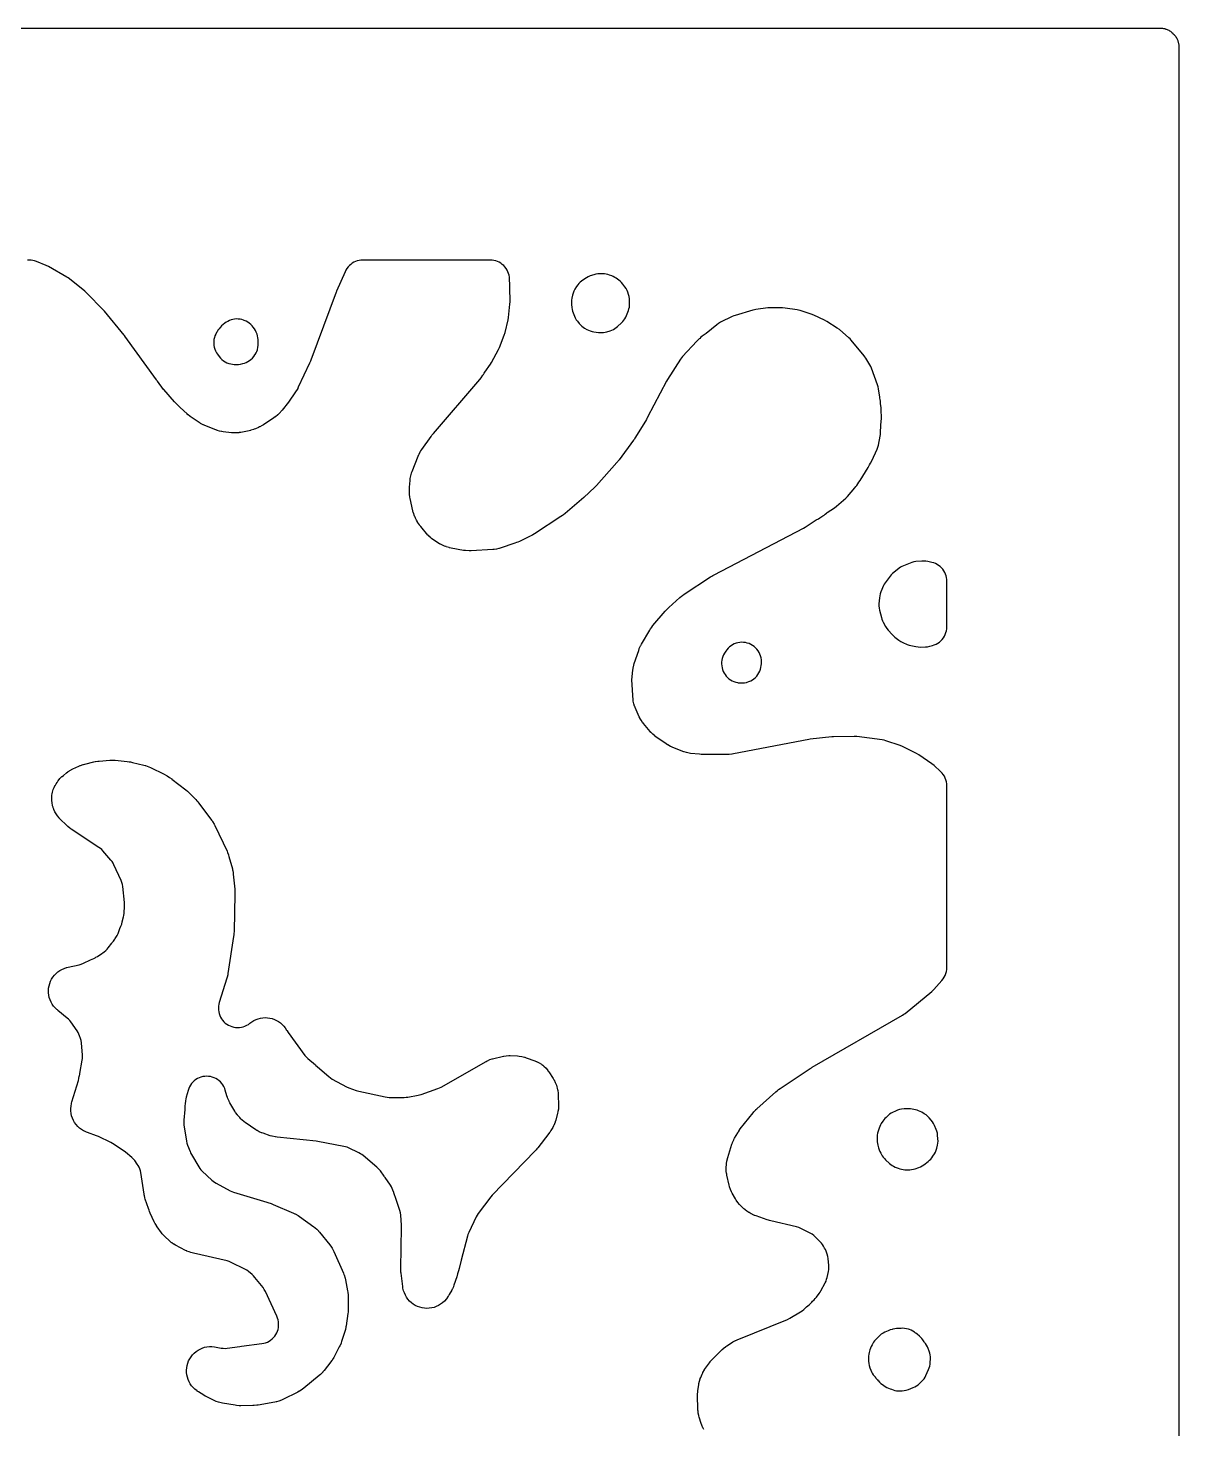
# Model space of a CAD drawing. Header units: millimetres. Extents: x 0 to 300, y 0 to 300.
# Drawn here: x 151.4 to 300.1, y 119 to 300.1 of the extents above; entities that cross this region are included whole.
import ezdxf

# ---------------------------------------------------------------- set-up
doc = ezdxf.new("R2010")
doc.units = ezdxf.units.MM
doc.layers.add('CUT', color=7, linetype='CONTINUOUS')

msp = doc.modelspace()

# ---------------------------------------------------------------- linework, layer by layer
at = {"layer": 'CUT'}
for points in [[(2.4114, 300.1485), (297.5886, 300.1485), (297.7814, 300.1391), (297.8958, 300.1333), (297.9051, 300.132), (297.9139, 300.1306), (297.9147, 300.1305), (297.9194, 300.1298), (297.9503, 300.1252), (298.0254, 300.1141), (298.1381, 300.0973), (298.2658, 300.0653), (298.3757, 300.0377), (298.4011, 300.0286), (298.4015, 300.0285), (298.4031, 300.0279), (298.4049, 300.0272), (298.448, 300.0118), (298.5003, 299.9931), (298.6063, 299.9551), (298.7267, 299.8981), (298.8277, 299.8503), (298.9428, 299.7813), (299.0378, 299.7243), (299.1466, 299.6436), (299.2345, 299.5783), (299.336, 299.4863), (299.416, 299.4138), (299.5093, 299.3109), (299.5805, 299.2322), (299.6647, 299.1186), (299.7264, 299.0354), (299.8008, 298.9112), (299.8523, 298.8253), (299.9151, 298.6924), (299.9163, 298.6899), (299.957, 298.6038), (299.9871, 298.5196), (299.9889, 298.5146), (299.989, 298.5143), (299.9891, 298.5141), (300.0101, 298.4555), (300.0395, 298.3732), (300.0585, 298.2972), (300.0602, 298.2906), (300.0602, 298.2905), (300.0603, 298.2902), (300.0604, 298.2898), (300.0812, 298.2067), (300.099, 298.1356), (300.129, 297.9335), (300.135, 297.8932), (300.15, 297.5872), (300.15, 297.0119), (300.15, 297.0112), (300.15, 2.4114)], [(238.73, 118.9935), (238.6443, 119.1589), (238.6297, 119.1889), (238.4835, 119.5314), (238.472, 119.5627), (238.4118, 119.739), (238.1457, 120.5873), (238.0972, 120.7556), (238.0892, 120.7859), (238.0219, 121.1009), (237.9843, 121.4207), (237.9821, 121.4519), (237.9738, 121.627), (237.9326, 123.3688), (237.9321, 123.5213), (237.9326, 123.5486), (237.9502, 123.8531), (237.9529, 123.8802), (237.9709, 124.0317), (238.0723, 124.7558), (238.0987, 124.9185), (238.1041, 124.9475), (238.1723, 125.2427), (238.2661, 125.5307), (238.2764, 125.5583), (238.3377, 125.7113), (238.5142, 126.1258), (238.6007, 126.3141), (238.6171, 126.3473), (238.8205, 126.7082), (238.8404, 126.7393), (238.9568, 126.9108), (239.4612, 127.6115), (239.5571, 127.739), (239.5748, 127.7615), (239.7825, 128.0036), (239.802, 128.0245), (239.9134, 128.1387), (241.0978, 129.3026), (241.2299, 129.4264), (241.254, 129.4479), (241.5354, 129.6755), (241.5615, 129.6946), (241.7102, 129.798), (242.3208, 130.2011), (242.4776, 130.2992), (242.506, 130.316), (242.8331, 130.4884), (242.8631, 130.5023), (243.0327, 130.5762), (249.5412, 133.223), (249.8706, 133.3861), (251.2128, 134.1788), (251.4396, 134.3299), (251.6485, 134.5048), (251.991, 134.8248), (252.3313, 135.1002), (252.52, 135.2694), (252.6906, 135.4568), (252.7679, 135.5508), (252.993, 135.7612), (253.1451, 135.9163), (253.2832, 136.0839), (253.648, 136.5683), (253.758, 136.7268), (253.8555, 136.8932), (254.4273, 137.9625), (254.5281, 138.1741), (254.6085, 138.3943), (254.668, 138.621), (254.8388, 139.4232), (254.8793, 139.6767), (254.8936, 139.9331), (254.8815, 140.1895), (254.7946, 141.0688), (254.7477, 141.363), (254.6662, 141.6495), (254.5322, 142.0321), (254.4494, 142.2386), (254.3485, 142.4369), (254.1991, 142.7009), (254.0781, 142.8937), (253.9401, 143.0747), (253.7862, 143.2423), (253.1294, 143.8955), (252.9342, 144.0703), (252.7219, 144.2236), (252.4946, 144.3539), (251.275, 144.9707), (251.0087, 145.0864), (250.7309, 145.1705), (247.379, 145.9759), (247.2154, 146.0191), (247.1049, 146.051), (246.9434, 146.1016), (245.484, 146.5951), (245.334, 146.6494), (245.3074, 146.6597), (245.0151, 146.7871), (244.9894, 146.7997), (244.8475, 146.8726), (244.7313, 146.9355), (244.5876, 147.0175), (244.5622, 147.0327), (244.3085, 147.2006), (244.0706, 147.3901), (244.0483, 147.4095), (243.926, 147.521), (243.4979, 147.9287), (243.3669, 148.0598), (243.3441, 148.0837), (243.122, 148.3417), (242.9263, 148.6203), (242.9087, 148.6482), (242.8138, 148.8073), (242.4099, 149.5235), (242.323, 149.687), (242.3082, 149.7166), (242.1711, 150.028), (242.0654, 150.3515), (242.0567, 150.3834), (242.0124, 150.5632), (241.7218, 151.8805), (241.6893, 152.0454), (241.6841, 152.0751), (241.6448, 152.3816), (241.6332, 152.6905), (241.6334, 152.7205), (241.6383, 152.8886), (241.6542, 153.1945), (241.6661, 153.3556), (241.6688, 153.3844), (241.7097, 153.6785), (241.7757, 153.9679), (241.7834, 153.9958), (241.8294, 154.1506), (242.3766, 155.8569), (242.441, 156.0409), (242.4533, 156.0735), (242.6102, 156.4303), (242.6259, 156.4613), (242.7181, 156.6332), (243.1139, 157.327), (243.1849, 157.4463), (243.198, 157.4675), (243.353, 157.6978), (243.3677, 157.7179), (243.4515, 157.8286), (245.1016, 159.9265), (245.2068, 160.0543), (245.2261, 160.0767), (245.4528, 160.3178), (245.474, 160.3384), (245.5951, 160.4512), (248.0491, 162.6373), (248.253, 162.8064), (248.3953, 162.9162), (248.6106, 163.0705), (252.4775, 165.6396), (252.5759, 165.7027), (252.6434, 165.7446), (252.7437, 165.8047), (264.4026, 172.5432), (264.5759, 172.6531), (264.7395, 172.7768), (268.1949, 175.6183), (268.3343, 175.7419), (268.4641, 175.8755), (269.507, 177.0327), (269.6719, 177.2362), (269.8146, 177.4557), (269.9336, 177.689), (270.0275, 177.9334), (270.0953, 178.1864), (270.1363, 178.445), (270.15, 178.7065), (270.15, 178.9901), (270.15, 179.0159), (270.15, 201.9288), (270.15, 202.0673), (270.15, 202.18), (270.1366, 202.4382), (270.0967, 202.6936), (270.0306, 202.9435), (269.939, 203.1853), (269.8229, 203.4163), (269.6836, 203.6341), (269.5226, 203.8363), (269.3416, 204.0208), (268.4934, 204.8002), (268.2231, 205.0161), (266.5198, 206.1931), (266.2133, 206.3742), (264.4007, 207.2771), (264.0945, 207.4051), (262.2795, 208.0254), (262.034, 208.0955), (261.7826, 208.1402), (258.5115, 208.5512), (258.1503, 208.5702), (255.4949, 208.5175), (255.2817, 208.5041), (252.5013, 208.2101), (252.2916, 208.1789), (242.5726, 206.3084), (242.3973, 206.279), (242.3659, 206.2744), (242.0122, 206.2406), (241.9805, 206.2391), (241.8028, 206.2348), (238.7201, 206.2331), (238.5193, 206.2384), (238.3831, 206.2456), (238.1828, 206.2616), (237.0308, 206.3849), (236.8569, 206.4076), (236.8259, 206.4124), (236.51, 206.4765), (236.2014, 206.5698), (236.1719, 206.5803), (236.008, 206.6427), (234.6543, 207.1947), (234.4697, 207.2758), (234.4372, 207.2912), (234.0827, 207.4824), (234.052, 207.5012), (233.8829, 207.6109), (232.5523, 208.5256), (232.4135, 208.6257), (232.3891, 208.6442), (232.1472, 208.8453), (231.9246, 209.0676), (231.904, 209.0901), (231.7915, 209.2191), (230.9474, 210.232), (230.8393, 210.368), (230.8206, 210.3927), (230.6397, 210.6559), (230.484, 210.9346), (230.4701, 210.9624), (230.3962, 211.1196), (229.8751, 212.2966), (229.8062, 212.4629), (229.7946, 212.4929), (229.6903, 212.8067), (229.6166, 213.1292), (229.6109, 213.1608), (229.6086, 213.1762), (229.6014, 213.2573), (229.435, 215.875), (229.4341, 215.897), (229.5707, 217.1519), (229.5973, 217.3477), (229.6029, 217.3825), (229.6867, 217.7683), (229.696, 217.8023), (229.753, 217.9914), (230.3177, 219.7005), (230.3851, 219.8876), (230.398, 219.9207), (230.562, 220.2829), (230.5784, 220.3144), (230.6746, 220.4885), (231.7545, 222.326), (231.8399, 222.4643), (231.8557, 222.4888), (232.044, 222.7536), (232.0619, 222.7766), (232.1645, 222.9027), (233.7455, 224.7618), (233.9202, 224.9534), (234.0432, 225.0792), (234.2306, 225.2582), (235.6417, 226.5152), (235.8484, 226.6865), (235.9927, 226.7976), (236.2112, 226.9537), (239.6012, 229.1967), (239.7669, 229.3003), (239.8813, 229.3677), (240.0522, 229.4624), (251.6144, 235.4857), (251.8384, 235.6177), (253.2681, 236.5632), (253.5458, 236.712), (253.7137, 236.8106), (253.8735, 236.922), (254.1017, 237.0948), (254.2702, 237.1944), (254.4366, 237.3019), (254.594, 237.4223), (254.6991, 237.5094), (255.6063, 238.1094), (255.8794, 238.3183), (257.0861, 239.3808), (257.3125, 239.6076), (258.2714, 240.6996), (258.4016, 240.8609), (258.518, 241.0325), (258.7797, 241.4548), (258.9298, 241.6622), (259.9791, 243.3421), (260.077, 243.5136), (260.1465, 243.6611), (260.2881, 243.8898), (260.4461, 244.188), (261.1306, 245.7226), (261.2277, 245.9767), (261.2967, 246.2399), (261.5295, 247.3781), (261.5628, 247.5843), (261.5787, 247.7924), (261.616, 248.8642), (261.6917, 249.6905), (261.7021, 249.8993), (261.695, 250.1083), (261.6704, 250.432), (261.6771, 250.6251), (261.6756, 250.8355), (261.6563, 251.045), (261.5816, 251.6009), (261.5566, 251.9291), (261.5343, 252.1228), (261.497, 252.314), (261.4708, 252.4249), (261.3258, 253.5035), (261.2746, 253.7719), (261.1945, 254.0331), (260.4114, 256.1627), (260.3185, 256.3823), (260.2052, 256.5921), (259.6695, 257.4793), (259.5674, 257.635), (259.454, 257.7826), (257.7845, 259.7967), (257.6459, 259.9505), (257.495, 260.0922), (256.2615, 261.1589), (255.9834, 261.3675), (254.6478, 262.2308), (254.3438, 262.3986), (252.9405, 263.0503), (252.6317, 263.1696), (251.177, 263.6233), (250.9925, 263.6731), (250.8048, 263.7088), (249.2543, 263.9422), (248.9146, 263.9698), (247.3858, 263.9896), (247.0212, 263.9676), (245.465, 263.759), (245.2728, 263.7255), (245.0838, 263.6772), (242.7987, 262.9968), (242.6071, 262.9312), (242.4213, 262.8503), (240.8919, 262.1086), (240.6379, 261.9666), (240.4022, 261.7961), (239.0184, 260.667), (238.5374, 260.3103), (238.3714, 260.1759), (238.2175, 260.0278), (238.1561, 259.9634), (238.0866, 259.9067), (237.8295, 259.6647), (235.985, 257.6651), (235.8452, 257.4997), (235.7202, 257.3228), (234.0373, 254.7073), (233.9252, 254.5148), (231.4721, 249.8325), (231.4157, 249.7287), (231.3762, 249.6588), (231.3165, 249.5569), (229.918, 247.253), (229.8273, 247.1109), (229.7635, 247.0158), (229.6665, 246.8779), (227.7833, 244.3247), (227.6783, 244.189), (227.6049, 244.0984), (227.4938, 243.9676), (224.8593, 241.0063), (224.8578, 241.0046), (224.7749, 240.9194), (224.7177, 240.8624), (224.6322, 240.7798), (223.224, 239.4625), (220.8083, 237.388), (220.612, 237.2305), (220.4752, 237.1282), (220.2687, 236.9842), (216.8469, 234.7655), (216.647, 234.6445), (216.5088, 234.5667), (216.3017, 234.4584), (214.9076, 233.7839), (214.6868, 233.6858), (214.5348, 233.624), (214.3081, 233.5403), (212.4256, 232.9129), (212.2672, 232.864), (212.2387, 232.8559), (211.9422, 232.7854), (211.6406, 232.7414), (211.6111, 232.7385), (211.4458, 232.7255), (208.6544, 232.5679), (208.4313, 232.562), (208.3915, 232.5621), (207.9463, 232.5901), (207.9068, 232.5949), (207.6862, 232.6287), (206.0784, 232.9242), (205.8786, 232.9666), (205.8431, 232.9752), (205.4519, 233.0922), (205.4176, 233.1046), (205.2274, 233.1789), (204.8653, 233.3319), (204.6959, 233.4084), (204.666, 233.4228), (204.5608, 233.4802), (204.5573, 233.4823), (203.5712, 234.1362), (203.4337, 234.2489), (203.2157, 234.4624), (203.1954, 234.4841), (203.0848, 234.6078), (202.1468, 235.7052), (202.0056, 235.8808), (201.9815, 235.9128), (201.7321, 236.2876), (201.7119, 236.3223), (201.6045, 236.5203), (201.4604, 236.8061), (201.3638, 237.0134), (201.3477, 237.0508), (201.1931, 237.4809), (201.1817, 237.52), (201.1244, 237.7414), (200.7656, 239.3243), (200.7299, 239.5014), (200.7243, 239.5331), (200.6824, 239.8624), (200.6751, 240.1024), (200.6828, 240.2723), (200.6872, 240.371), (200.6928, 240.4965), (200.7061, 240.7941), (200.7647, 241.6788), (200.7828, 241.8746), (200.7869, 241.9094), (200.8483, 242.2653), (200.9467, 242.6129), (200.958, 242.6461), (201.0262, 242.8304), (201.8197, 244.8138), (201.9081, 245.0171), (201.9249, 245.0528), (202.1369, 245.4419), (202.1578, 245.4754), (202.2806, 245.6599), (203.4908, 247.3655), (203.5949, 247.5052), (203.6678, 247.5985), (203.7784, 247.7333), (209.7758, 254.7102), (209.9455, 254.9314), (210.1712, 255.2626), (210.2499, 255.3616), (210.3625, 255.5297), (210.4442, 255.6629), (211.1465, 256.6928), (211.282, 256.9158), (212.1855, 258.5933), (212.3092, 258.8594), (212.9344, 260.4403), (213.041, 260.7779), (213.4335, 262.4181), (213.4867, 262.7229), (213.6774, 264.4333), (213.6921, 264.7695), (213.6487, 266.5986), (213.6591, 267.0095), (213.6558, 267.2164), (213.6354, 267.4223), (213.628, 267.4749), (213.6224, 267.7077), (213.605, 267.9488), (213.5645, 268.187), (213.5011, 268.4201), (213.4155, 268.6461), (213.3085, 268.8628), (213.181, 269.0681), (213.0344, 269.2601), (212.8698, 269.4371), (212.689, 269.5974), (212.4935, 269.7395), (212.2853, 269.862), (212.0662, 269.9638), (211.8382, 270.0441), (211.6036, 270.1019), (211.3645, 270.1368), (211.1231, 270.1485), (211.0787, 270.1485), (210.9889, 270.1485), (194.9422, 270.1485), (194.8767, 270.1485), (194.6661, 270.1485), (194.4252, 270.1369), (194.1866, 270.1021), (193.9524, 270.0445), (193.7248, 269.9645), (193.506, 269.863), (193.298, 269.741), (193.1027, 269.5994), (192.922, 269.4396), (192.7575, 269.2632), (192.6108, 269.0718), (192.4832, 268.8671), (192.376, 268.6511), (191.2742, 266.1345), (191.2635, 266.1097), (191.2616, 266.1052), (191.2195, 265.9995), (187.9534, 257.2241), (187.895, 257.0767), (187.8532, 256.9774), (187.7885, 256.8326), (186.3256, 253.7322), (186.255, 253.5904), (186.2418, 253.5653), (186.083, 253.2912), (186.0677, 253.2673), (185.9797, 253.1356), (185.0461, 251.7995), (184.2491, 250.746), (184.2449, 250.7416), (183.8451, 250.3274), (183.6996, 250.1847), (183.673, 250.16), (183.36, 249.8994), (183.3309, 249.8777), (183.1642, 249.7605), (181.8101, 248.8623), (181.6673, 248.7722), (181.6415, 248.7567), (181.3447, 248.5962), (181.3175, 248.583), (181.1639, 248.513), (180.7708, 248.3442), (180.5904, 248.2722), (180.5579, 248.2602), (180.1873, 248.1447), (180.1537, 248.1361), (179.9644, 248.0929), (178.8823, 247.8753), (178.6834, 247.8409), (178.6478, 247.8357), (178.2784, 247.8021), (177.9076, 247.8083), (177.8717, 247.8109), (177.6708, 247.8306), (176.6024, 247.9643), (176.4458, 247.9873), (176.4178, 247.992), (176.1331, 248.0524), (175.8545, 248.1366), (175.8278, 248.1459), (175.6794, 248.2012), (174.2461, 248.7702), (174.0658, 248.8473), (174.034, 248.8619), (173.6868, 249.0437), (173.6567, 249.0616), (173.4907, 249.1659), (172.4559, 249.8543), (172.3322, 249.9402), (172.3104, 249.9561), (172.0739, 250.1424), (172.0534, 250.16), (171.9409, 250.2601), (171.0424, 251.0933), (170.3244, 251.8101), (168.923, 253.4207), (168.913, 253.4327), (168.1096, 254.5136), (168.0997, 254.5268), (168.0501, 254.5935), (168.0006, 254.6601), (163.9029, 260.318), (163.8859, 260.341), (163.8828, 260.3452), (163.8086, 260.4403), (161.2783, 263.5279), (161.1342, 263.689), (158.9483, 265.9296), (158.7191, 266.1372), (156.7303, 267.7258), (156.578, 267.8383), (156.4176, 267.9389), (154.0278, 269.315), (153.7148, 269.4673), (152.4743, 269.9673), (152.2482, 270.046), (152.0157, 270.1028), (151.7788, 270.1371), (151.5397, 270.1485), (151.3091, 270.1485)]]:
    msp.add_lwpolyline(points, dxfattribs=at)
for points in [[(222.6414, 261.9439), (222.7909, 261.7783), (222.9546, 261.6267), (223.1312, 261.4902), (223.3193, 261.3701), (223.6324, 261.1893), (223.8424, 261.0809), (224.0617, 260.9928), (224.2883, 260.9258), (224.5202, 260.8805), (225.1062, 260.7946), (225.329, 260.7721), (225.553, 260.7696), (225.7762, 260.7871), (225.997, 260.8246), (226.2136, 260.8817), (226.6319, 261.0122), (226.8432, 261.0887), (227.0466, 261.1839), (227.2408, 261.2969), (227.424, 261.4269), (227.5948, 261.5728), (228.1083, 262.053), (228.2644, 262.2126), (228.4056, 262.3854), (228.5308, 262.5702), (228.639, 262.7654), (228.7294, 262.9694), (228.9802, 263.6116), (229.056, 263.8365), (229.1101, 264.0676), (229.142, 264.3027), (229.1515, 264.5399), (229.1489, 264.8873), (229.1324, 265.1564), (229.087, 265.4221), (229.0132, 265.6814), (228.909, 265.9846), (228.8108, 266.2279), (228.6876, 266.4596), (228.5408, 266.6771), (228.2576, 267.0527), (228.0994, 267.2422), (227.9232, 267.4153), (227.7309, 267.5701), (227.4248, 267.7924), (227.2375, 267.916), (227.0398, 268.0224), (226.8335, 268.1105), (226.5573, 268.2141), (226.3466, 268.2827), (226.1306, 268.3323), (225.9111, 268.3626), (225.6898, 268.3733), (225.3007, 268.375), (225.0308, 268.3615), (224.764, 268.319), (224.5033, 268.2479), (224.0407, 268.0945), (223.7933, 267.9976), (223.5577, 267.8751), (223.3364, 267.7282), (222.9417, 267.4349), (222.7569, 267.2833), (222.5875, 267.1149), (222.4349, 266.931), (222.3006, 266.7334), (222.0832, 266.3782), (221.9543, 266.1395), (221.8521, 265.8882), (221.7777, 265.6273), (221.6834, 265.2127), (221.6384, 264.9516), (221.6214, 264.6872), (221.6324, 264.4224), (221.671, 264.0156), (221.7041, 263.7829), (221.759, 263.5543), (221.8351, 263.3319), (222.0023, 262.9093), (222.1108, 262.6722), (222.2434, 262.4476), (222.3986, 262.2381)], [(178.8563, 256.7101), (179.1444, 256.7774), (179.3696, 256.8412), (179.5879, 256.9258), (179.7973, 257.0305), (179.996, 257.1543), (180.1822, 257.2961), (180.2026, 257.3131), (180.3879, 257.4852), (180.5549, 257.6751), (180.7019, 257.881), (180.7452, 257.9487), (180.858, 258.1436), (180.9528, 258.3479), (181.0288, 258.5599), (181.0343, 258.578), (181.1026, 258.8545), (181.139, 259.1369), (181.1431, 259.4217), (181.1392, 259.5128), (181.1412, 259.5777), (181.1282, 259.8011), (181.1262, 259.8144), (181.1236, 259.8754), (181.1014, 260.1177), (181.0557, 260.3567), (180.987, 260.5901), (180.8959, 260.8158), (180.7834, 261.0315), (180.644, 261.2696), (180.5091, 261.4759), (180.3546, 261.668), (180.1818, 261.8438), (179.9927, 262.0019), (179.7888, 262.1405), (179.5723, 262.2584), (179.3453, 262.3544), (179.2579, 262.3863), (179.0325, 262.4569), (178.8014, 262.5059), (178.5667, 262.5328), (178.3306, 262.5375), (178.095, 262.5199), (177.8622, 262.4801), (177.6341, 262.4185), (177.4129, 262.3357), (177.2005, 262.2324), (176.9988, 262.1095), (176.8261, 261.9927), (176.6033, 261.8231), (176.4008, 261.6297), (176.2844, 261.4904), (176.2434, 261.4535), (176.0831, 261.2795), (175.94, 261.0911), (175.8153, 260.8899), (175.7592, 260.7768), (175.7577, 260.7745), (175.647, 260.5729), (175.5554, 260.3621), (175.4835, 260.1437), (175.4792, 260.1284), (175.4238, 259.8823), (175.3934, 259.6318), (175.3885, 259.3796), (175.409, 259.1281), (175.4547, 258.88), (175.5252, 258.6377), (175.6198, 258.4038), (175.7375, 258.1806), (175.877, 257.9704), (176.0932, 257.6781), (176.2574, 257.4784), (176.4414, 257.2968), (176.6432, 257.1351), (176.8606, 256.9951), (177.0913, 256.8784), (177.3328, 256.7861), (177.5826, 256.7192), (177.8379, 256.6785), (178.0225, 256.6588), (178.3018, 256.6447), (178.5809, 256.6619)], [(263.2383, 221.563), (263.4328, 221.4018), (263.9584, 221.0094), (264.1979, 220.8511), (264.454, 220.7213), (265.0214, 220.4737), (265.2619, 220.3831), (265.5104, 220.3177), (266.149, 220.1844), (266.44, 220.1413), (266.7341, 220.1326), (267.3702, 220.1515), (267.6546, 220.1762), (267.9343, 220.2332), (268.2881, 220.3266), (268.5285, 220.4032), (268.76, 220.5037), (268.9801, 220.627), (269.1868, 220.7719), (269.3777, 220.9368), (269.5511, 221.1202), (269.705, 221.3201), (269.8381, 221.5345), (269.9488, 221.7613), (270.0362, 221.998), (270.0992, 222.2423), (270.1373, 222.4918), (270.15, 222.7438), (270.15, 222.8698), (270.15, 222.8711), (270.15, 222.9349), (270.15, 228.2038), (270.15, 228.3763), (270.15, 228.4647), (270.15, 228.6248), (270.1385, 228.8642), (270.1041, 229.1014), (270.0472, 229.3343), (269.9682, 229.5606), (269.8679, 229.7783), (269.7473, 229.9854), (269.6073, 230.18), (269.4494, 230.3604), (269.2749, 230.5247), (269.0854, 230.6716), (268.8828, 230.7997), (268.6688, 230.9077), (268.4455, 230.9948), (268.2149, 231.0601), (267.689, 231.1821), (267.4337, 231.2275), (267.1751, 231.2462), (266.9159, 231.2381), (266.1449, 231.1736), (265.8866, 231.1384), (265.6335, 231.0765), (265.3882, 230.9886), (264.5309, 230.6299), (264.3384, 230.5396), (264.1543, 230.4332), (263.9799, 230.3116), (263.2885, 229.7844), (263.117, 229.6412), (262.9591, 229.4832), (262.8159, 229.3117), (262.2887, 228.6199), (262.1688, 228.4481), (262.0637, 228.2669), (261.9742, 228.0776), (261.626, 227.2536), (261.5372, 227.0083), (261.4744, 226.7551), (261.4383, 226.4968), (261.3711, 225.7235), (261.3626, 225.4426), (261.3856, 225.1625), (261.44, 224.8868), (261.6848, 223.931), (261.7454, 223.7299), (261.8227, 223.5347), (261.9161, 223.3466), (262.2371, 222.763), (262.3858, 222.5253), (262.5602, 222.3057), (263.0611, 221.7429)], [(241.4826, 216.5582), (241.6333, 216.3644), (241.8024, 216.1864), (241.988, 216.0258), (242.1885, 215.8841), (242.402, 215.7629), (242.6263, 215.6631), (242.8593, 215.5858), (243.0988, 215.5318), (243.1826, 215.5171), (243.454, 215.4849), (243.7273, 215.4825), (243.9992, 215.5099), (244.2665, 215.5669), (244.3257, 215.5829), (244.5647, 215.6608), (244.7946, 215.7622), (245.0133, 215.8863), (245.2183, 216.0316), (245.4077, 216.1969), (245.5796, 216.3803), (245.7322, 216.58), (245.864, 216.794), (245.9736, 217.0202), (246.0599, 217.2563), (246.1221, 217.4998), (246.1596, 217.7484), (246.1825, 217.9787), (246.1948, 218.2305), (246.1816, 218.4822), (246.1432, 218.7313), (246.0799, 218.9753), (245.9923, 219.2117), (245.8814, 219.4381), (245.7483, 219.6521), (245.5943, 219.8517), (245.5837, 219.864), (245.415, 220.0425), (245.2297, 220.2037), (245.0295, 220.3458), (244.8163, 220.4676), (244.5921, 220.5679), (244.3592, 220.6458), (244.1198, 220.7004), (243.8762, 220.7312), (243.6308, 220.7381), (243.3858, 220.7208), (243.1438, 220.6795), (242.9069, 220.6147), (242.6775, 220.527), (242.4579, 220.4172), (242.2501, 220.2864), (242.0561, 220.1358), (241.8778, 219.967), (241.717, 219.7814), (241.5751, 219.581), (241.4198, 219.3369), (241.2983, 219.1235), (241.1983, 218.8993), (241.1208, 218.6664), (241.0665, 218.427), (241.0359, 218.1834), (241.0294, 217.938), (241.047, 217.6931), (241.0886, 217.4512), (241.1536, 217.2145), (241.2416, 216.9853), (241.3516, 216.7658)], [(159.4672, 179.6971), (159.6827, 179.7845), (159.8743, 179.8718), (160.0578, 179.9749), (160.1361, 180.0233), (160.3481, 180.1267), (160.5504, 180.2372), (160.7417, 180.3659), (161.2419, 180.7369), (161.433, 180.8939), (161.6077, 181.069), (161.7642, 181.2606), (162.2126, 181.8683), (162.2583, 181.9161), (162.4372, 182.125), (162.5921, 182.3523), (162.6498, 182.461), (162.7525, 182.6001), (162.9064, 182.8354), (163.0329, 183.0864), (163.1305, 183.3501), (163.2501, 183.7395), (163.3956, 184.0542), (163.5, 184.3186), (163.5738, 184.5932), (163.7131, 185.2618), (163.7583, 185.4428), (163.7949, 185.7098), (163.8702, 186.6214), (163.8783, 186.8665), (163.8624, 187.1112), (163.6242, 189.1946), (163.5815, 189.45), (163.5126, 189.6996), (163.4182, 189.9408), (162.4996, 191.9715), (162.3896, 192.1866), (162.2592, 192.39), (162.1099, 192.5799), (161.0672, 193.7812), (160.9105, 193.946), (160.7394, 194.0959), (160.5554, 194.2296), (156.9733, 196.5917), (156.8242, 196.6952), (156.7981, 196.7144), (156.5159, 196.9424), (156.4917, 196.964), (156.3592, 197.088), (155.5446, 197.8884), (155.4182, 198.0187), (155.3961, 198.0426), (155.1818, 198.2984), (155.0097, 198.5496), (154.8628, 198.8163), (154.7307, 199.1229), (154.7193, 199.1532), (154.6598, 199.3248), (154.623, 199.4395), (154.5706, 199.6184), (154.562, 199.6506), (154.4904, 199.9856), (154.4558, 200.2962), (154.4522, 200.6087), (154.4822, 200.9499), (154.4867, 200.9829), (154.5169, 201.1669), (154.518, 201.1731), (154.5554, 201.3476), (154.5628, 201.3787), (154.6543, 201.6937), (154.7646, 201.9719), (154.914, 202.264), (154.9298, 202.2917), (155.0222, 202.4444), (155.1427, 202.6332), (155.2567, 202.8016), (155.2779, 202.8311), (155.5118, 203.1224), (155.7759, 203.3868), (155.8028, 203.411), (155.9578, 203.5427), (156.356, 203.863), (156.5389, 204.0011), (156.5721, 204.0247), (156.9614, 204.2661), (156.9973, 204.2854), (157.2023, 204.3879), (157.9738, 204.7444), (158.1432, 204.8177), (158.1738, 204.8301), (158.5224, 204.9512), (158.554, 204.9605), (158.7324, 205.008), (159.9156, 205.2925), (160.0659, 205.3254), (160.0929, 205.3308), (160.397, 205.3779), (160.4243, 205.381), (160.5776, 205.3952), (161.9539, 205.4942), (162.1106, 205.5022), (162.1387, 205.503), (162.4524, 205.4993), (162.4804, 205.4978), (162.6369, 205.4861), (164.1961, 205.3367), (164.4537, 205.3029), (164.6276, 205.274), (164.8823, 205.2225), (166.3675, 204.8682), (166.5485, 204.8101), (166.5699, 204.8032), (166.5848, 204.7984), (166.5858, 204.7981), (167.225, 204.5641), (168.9811, 203.7159), (169.2934, 203.516), (169.3813, 203.4598), (169.6729, 203.2732), (169.9575, 203.0911), (169.9917, 203.0693), (171.7944, 201.6641), (171.9879, 201.5026), (172.1154, 201.3887), (172.2976, 201.2145), (173.0586, 200.4363), (173.2245, 200.2552), (173.333, 200.1287), (173.4867, 199.9371), (175.1208, 197.7571), (175.2302, 197.6032), (175.249, 197.5753), (175.4438, 197.2521), (175.4598, 197.2224), (175.5448, 197.0538), (177.1105, 193.7438), (177.1788, 193.5907), (177.1904, 193.563), (177.3061, 193.2485), (177.3152, 193.2199), (177.3624, 193.059), (177.7974, 191.4434), (177.8353, 191.2896), (177.8415, 191.2619), (177.8978, 190.9503), (177.9016, 190.9222), (177.9198, 190.7648), (178.1031, 188.822), (178.1172, 188.606), (178.1225, 188.4591), (178.1241, 188.2426), (178.0193, 183.3544), (178.0062, 183.1119), (177.992, 182.9477), (177.9633, 182.7065), (177.2356, 177.9245), (177.2109, 177.7808), (177.206, 177.7552), (177.1399, 177.4713), (177.1329, 177.4461), (177.0917, 177.3062), (176.1082, 174.1992), (176.0457, 173.9615), (176.0067, 173.7187), (175.9919, 173.4733), (176.0011, 173.2277), (176.0345, 172.9841), (176.0917, 172.745), (176.172, 172.5126), (176.2748, 172.2893), (176.399, 172.0772), (176.5434, 171.8782), (176.7067, 171.6944), (176.8873, 171.5276), (177.0833, 171.3793), (177.293, 171.2509), (177.5143, 171.1438), (177.745, 171.0589), (177.983, 170.9971), (178.2259, 170.959), (178.4713, 170.9449), (178.7169, 170.955), (178.9604, 170.9892), (179.1993, 171.0471), (179.4314, 171.1282), (179.6544, 171.2317), (179.8662, 171.3566), (180.0646, 171.5016), (180.0651, 171.502), (180.3328, 171.6982), (180.5931, 171.8528), (180.8671, 171.9817), (181.1522, 172.0836), (181.4458, 172.1577), (181.7451, 172.2031), (182.0475, 172.2196), (182.35, 172.2069), (182.6499, 172.1652), (182.9444, 172.0949), (183.2308, 171.9965), (183.5064, 171.8711), (183.7686, 171.7197), (184.0151, 171.5439), (184.2435, 171.3451), (184.4517, 171.1253), (184.6387, 170.8855), (184.8117, 170.6138), (184.8242, 170.5923), (184.8794, 170.4984), (185.0219, 170.2823), (187.1875, 167.3427), (187.3652, 167.1276), (187.5659, 166.9337), (188.5244, 166.1056), (188.6028, 166.0287), (188.7448, 165.9088), (188.8235, 165.8472), (190.2726, 164.5952), (190.4872, 164.4293), (190.7186, 164.2875), (192.5527, 163.2965), (192.867, 163.1538), (193.7875, 162.8103), (194.1349, 162.7086), (197.5486, 161.973), (197.8102, 161.931), (198.0748, 161.9169), (200.0233, 161.9166), (200.245, 161.9264), (200.4649, 161.9558), (201.8199, 162.1988), (202.0092, 162.2404), (202.1947, 162.2965), (204.3589, 163.0437), (204.5763, 163.1304), (204.7847, 163.2371), (210.587, 166.5578), (210.7452, 166.6433), (210.7739, 166.658), (211.0752, 166.7939), (211.3882, 166.9004), (211.4191, 166.9093), (211.5931, 166.9548), (212.6802, 167.2116), (212.85, 167.2476), (212.8805, 167.2533), (213.1965, 167.2977), (213.5151, 167.3126), (213.5462, 167.3126), (213.7197, 167.3087), (214.662, 167.2655), (214.8499, 167.2522), (214.8834, 167.2489), (215.2259, 167.1985), (215.5617, 167.1139), (215.5939, 167.1041), (215.7726, 167.0444), (216.8805, 166.6434), (217.0686, 166.5696), (217.1018, 166.5555), (217.4353, 166.3923), (217.7494, 166.1941), (217.7788, 166.1733), (217.9151, 166.071), (218.0533, 165.9555), (218.0788, 165.933), (218.3405, 165.6755), (218.5734, 165.3917), (218.5945, 165.3629), (218.7085, 165.1988), (219.2572, 164.362), (219.3606, 164.195), (219.3782, 164.1647), (219.5435, 163.8437), (219.6744, 163.5072), (219.6853, 163.4739), (219.7419, 163.2858), (219.7873, 163.1193), (219.8397, 162.9013), (219.8479, 162.8622), (219.9133, 162.4188), (219.9167, 162.379), (219.9294, 162.1551), (219.9616, 160.9509), (219.9621, 160.7691), (219.9614, 160.7367), (219.938, 160.4035), (219.8824, 160.0741), (219.8755, 160.0424), (219.8323, 159.8659), (219.589, 158.9661), (219.5224, 158.7466), (219.5093, 158.7079), (219.3366, 158.2833), (219.3189, 158.2465), (219.2133, 158.0428), (219.0546, 157.7583), (218.9835, 157.6363), (218.9704, 157.6147), (218.8147, 157.3791), (218.7999, 157.3585), (218.7155, 157.2453), (217.2939, 155.4116), (217.1646, 155.2538), (217.0739, 155.1492), (216.9362, 154.9987), (211.3977, 149.267), (211.2022, 149.0386), (209.5833, 146.8999), (209.4408, 146.6904), (209.3202, 146.4675), (208.3506, 144.435), (208.2565, 144.2102), (208.1847, 143.9772), (207.3914, 140.8709), (207.1039, 139.7949), (207.0217, 139.4871), (206.9187, 139.1019), (206.8123, 138.7035), (206.4321, 137.6198), (206.3758, 137.4696), (206.3651, 137.443), (206.2335, 137.1506), (206.2206, 137.1249), (206.1456, 136.9832), (205.8368, 136.4292), (205.7296, 136.2489), (205.7096, 136.2173), (205.466, 135.8763), (205.2057, 135.585), (204.9568, 135.3581), (204.7068, 135.1719), (204.4395, 135.0113), (204.1576, 134.878), (203.8639, 134.7733), (203.5613, 134.6982), (203.2527, 134.6534), (202.9412, 134.6394), (202.6299, 134.6563), (202.3218, 134.704), (202.0199, 134.7819), (201.7272, 134.8894), (201.4465, 135.0253), (201.1808, 135.1883), (200.9324, 135.3769), (200.704, 135.5891), (200.4977, 135.8229), (200.3156, 136.0759), (200.1594, 136.3458), (200.0307, 136.6298), (199.9308, 136.9252), (199.8539, 137.2582), (199.848, 137.2909), (199.8197, 137.4747), (199.6017, 139.1714), (199.5865, 139.3092), (199.5843, 139.334), (199.5693, 139.6109), (199.5689, 139.6357), (199.5691, 139.7744), (199.6771, 145.144), (199.6693, 145.3983), (199.5621, 146.7066), (199.5185, 147.0096), (199.4382, 147.305), (198.8714, 148.9774), (198.7666, 149.3203), (198.6648, 149.5947), (198.6573, 149.6093), (198.5525, 149.9185), (198.4652, 150.1406), (198.3572, 150.3533), (198.2293, 150.5548), (197.5383, 151.5368), (197.4552, 151.6634), (197.4099, 151.7192), (196.9263, 152.4065), (196.7951, 152.5769), (196.6498, 152.7353), (196.4914, 152.8807), (194.6926, 154.3943), (194.5251, 154.5236), (194.3473, 154.6382), (194.1604, 154.7374), (192.8176, 155.3787), (192.6237, 155.4614), (192.4236, 155.5275), (192.2186, 155.5765), (188.8586, 156.2317), (188.6278, 156.2657), (183.5843, 156.7677), (183.3781, 156.794), (183.3415, 156.7997), (182.935, 156.8864), (182.8993, 156.8961), (182.7002, 156.9562), (181.7639, 157.2676), (181.5993, 157.3266), (181.5702, 157.3379), (181.2759, 157.4673), (180.995, 157.6235), (180.9684, 157.6399), (180.8219, 157.7354), (179.4428, 158.6806), (179.3174, 158.7704), (179.2953, 158.787), (179.0753, 158.966), (178.8708, 159.1626), (178.8517, 159.1825), (178.7472, 159.296), (178.5827, 159.4824), (178.4639, 159.6239), (178.4433, 159.6497), (178.2274, 159.9493), (178.2094, 159.977), (178.1127, 160.1345), (177.4941, 161.2002), (177.386, 161.4001), (177.3679, 161.4362), (177.1891, 161.8535), (177.1754, 161.8916), (177.1053, 162.1076), (176.8903, 162.8454), (176.8089, 163.0803), (176.7047, 163.306), (176.5785, 163.5202), (176.4317, 163.7208), (176.2656, 163.9058), (176.0821, 164.0735), (175.8828, 164.222), (175.6697, 164.3501), (175.4449, 164.4563), (175.2107, 164.5397), (174.9694, 164.5995), (174.7233, 164.6349), (174.475, 164.6458), (174.2268, 164.6319), (173.9812, 164.5935), (173.7406, 164.5308), (173.5074, 164.4446), (173.284, 164.3356), (173.0725, 164.205), (172.875, 164.054), (172.6934, 163.8842), (172.5297, 163.6971), (172.3853, 163.4948), (172.2617, 163.279), (172.1602, 163.0521), (172.0817, 162.8162), (171.8332, 161.9234), (171.7829, 161.7056), (171.7523, 161.4842), (171.7154, 161.0869), (171.7074, 161.0517), (171.6698, 160.8493), (171.649, 160.6445), (171.6451, 160.4387), (171.6471, 160.3512), (171.52, 158.9837), (171.5094, 158.7763), (171.5161, 158.5688), (171.5399, 158.3625), (171.8743, 156.2459), (171.9297, 155.9855), (172.0126, 155.7325), (172.3278, 154.9191), (172.4099, 154.7307), (172.5071, 154.5497), (173.4626, 152.9343), (173.5925, 152.7366), (173.7406, 152.552), (173.9054, 152.3823), (175.1567, 151.2103), (175.3256, 151.0657), (175.5066, 150.9367), (175.6983, 150.8243), (177.5368, 149.8535), (177.748, 149.7543), (177.9675, 149.6752), (181.8106, 148.4901), (182.8047, 148.1772), (182.9014, 148.1419), (183.0782, 148.0722), (185.6994, 146.9626), (185.891, 146.875), (185.9247, 146.8585), (186.2917, 146.6518), (186.3233, 146.6316), (186.4975, 146.5131), (188.3277, 145.192), (188.4607, 145.0914), (188.4841, 145.0728), (188.7159, 144.8719), (188.9288, 144.6512), (188.9486, 144.6289), (189.0562, 144.5013), (190.3961, 142.8395), (190.4957, 142.7104), (190.513, 142.6869), (190.6802, 142.4381), (190.8251, 142.1756), (190.8381, 142.1495), (190.9075, 142.0019), (192.1462, 139.2102), (192.2282, 139.0102), (192.2417, 138.9742), (192.3704, 138.5617), (192.3797, 138.5243), (192.426, 138.3132), (192.6944, 136.8948), (192.7211, 136.7347), (192.7253, 136.706), (192.7578, 136.3831), (192.7595, 136.3541), (192.7652, 136.1919), (192.7867, 134.6441), (192.7857, 134.494), (192.785, 134.4672), (192.7652, 134.1678), (192.7624, 134.1411), (192.7435, 133.9922), (192.5074, 132.3895), (192.483, 132.2436), (192.4781, 132.2175), (192.412, 131.9291), (192.4051, 131.9035), (192.3636, 131.7615), (191.9228, 130.3567), (191.8661, 130.19), (191.8553, 130.1604), (191.7188, 129.8359), (191.7053, 129.8075), (191.6258, 129.6503), (190.9075, 128.31), (190.8294, 128.1714), (190.8149, 128.1469), (190.6414, 127.8803), (190.6249, 127.8571), (190.5298, 127.7295), (189.6458, 126.5943), (189.5134, 126.4337), (189.489, 126.4057), (189.1985, 126.1078), (189.1712, 126.0827), (189.0139, 125.9463), (187.0307, 124.3193), (186.8639, 124.19), (186.8335, 124.1679), (186.4793, 123.9386), (186.4467, 123.92), (186.2605, 123.8207), (184.3242, 122.8568), (184.1616, 122.7807), (184.1322, 122.7678), (183.8241, 122.6496), (183.5061, 122.5615), (183.4748, 122.5544), (183.2988, 122.519), (181.1188, 122.1345), (180.9688, 122.1112), (180.9419, 122.1075), (180.6398, 122.0792), (180.6126, 122.0777), (180.461, 122.0727), (178.8843, 122.0527), (178.7177, 122.0543), (178.6879, 122.0553), (178.3557, 122.0806), (178.3261, 122.0842), (178.1611, 122.1079), (176.5421, 122.3777), (176.3696, 122.4106), (176.3389, 122.4172), (176.0269, 122.4998), (175.7241, 122.6111), (175.6951, 122.6233), (175.535, 122.6953), (174.6022, 123.1414), (174.4094, 123.2406), (174.2804, 123.3116), (174.0937, 123.4217), (173.4164, 123.8479), (173.2621, 123.9505), (173.235, 123.9695), (172.9661, 124.1784), (172.7408, 124.3923), (172.5377, 124.6273), (172.3587, 124.8813), (172.2057, 125.1516), (172.0801, 125.4358), (171.9832, 125.7309), (171.9159, 126.0342), (171.8788, 126.3427), (171.8723, 126.6533), (171.8966, 126.963), (171.9512, 127.2688), (172.0358, 127.5677), (172.1494, 127.8568), (172.291, 128.1334), (172.4592, 128.3945), (172.6524, 128.6378), (172.8686, 128.8609), (173.1058, 129.0616), (173.3616, 129.2378), (173.6336, 129.388), (173.919, 129.5106), (174.2152, 129.6044), (174.5191, 129.6686), (174.8279, 129.7024), (175.1386, 129.7056), (175.4778, 129.6755), (175.5106, 129.671), (175.6934, 129.641), (176.3516, 129.5162), (176.6147, 129.4807), (176.88, 129.4733), (177.1446, 129.494), (178.7843, 129.7106), (178.9654, 129.734), (178.9815, 129.7367), (181.6133, 130.0844), (181.8556, 130.1286), (182.0925, 130.1965), (182.3214, 130.2874), (182.5404, 130.4004), (182.7471, 130.5343), (182.9397, 130.688), (183.1162, 130.8599), (183.2749, 131.0483), (183.4143, 131.2514), (183.533, 131.4673), (183.63, 131.6938), (183.7041, 131.9287), (183.7548, 132.1698), (183.7815, 132.4147), (183.7839, 132.661), (183.7621, 132.9064), (183.7163, 133.1485), (183.6469, 133.3849), (183.5545, 133.6132), (182.0665, 136.8269), (181.9297, 137.0824), (181.7642, 137.3203), (180.7224, 138.6473), (180.5419, 138.8529), (180.3401, 139.0376), (179.8889, 139.4071), (179.6599, 139.5739), (179.4135, 139.7137), (177.6601, 140.5813), (177.3926, 140.6949), (177.1137, 140.7766), (172.7694, 141.7793), (172.4428, 141.8622), (172.1975, 141.9411), (171.9292, 142.0531), (171.9036, 142.0651), (171.7618, 142.1352), (170.4427, 142.8218), (170.2449, 142.9324), (170.2103, 142.9532), (169.9574, 143.1265), (169.9087, 143.1694), (168.8603, 144.1428), (168.7455, 144.2548), (168.6425, 144.3908), (168.089, 145.1673), (167.9929, 145.3089), (167.9763, 145.3346), (167.804, 145.6301), (167.7898, 145.6572), (167.7139, 145.8105), (167.1737, 146.9678), (167.0837, 147.1768), (167.027, 147.3205), (166.9499, 147.5346), (166.5467, 148.7705), (166.5026, 148.9156), (166.4952, 148.9418), (166.4248, 149.2368), (166.4195, 149.2635), (166.3933, 149.4129), (165.9632, 152.1928), (165.9152, 152.4278), (165.845, 152.6571), (165.753, 152.8786), (165.6403, 153.0903), (165.5078, 153.2902), (165.1761, 153.7418), (164.994, 153.9623), (164.7879, 154.1604), (163.9846, 154.8489), (163.6931, 155.0641), (162.3058, 155.9406), (162.0729, 156.071), (160.5112, 156.8382), (160.2484, 156.9492), (159.0929, 157.3612), (158.9156, 157.4295), (158.8843, 157.4425), (158.5689, 157.5925), (158.2966, 157.7577), (158.0423, 157.9496), (157.8088, 158.1662), (157.5984, 158.4053), (157.4133, 158.6646), (157.2553, 158.9412), (157.1261, 159.2323), (157.0271, 159.5351), (156.9592, 159.8463), (156.9231, 160.1628), (156.9192, 160.4813), (156.9476, 160.7986), (157.0138, 161.1414), (157.0219, 161.1744), (157.0719, 161.3577), (157.8971, 164.1039), (157.9627, 164.377), (158.015, 164.6649), (158.0239, 164.696), (158.0664, 164.9157), (158.0739, 164.9898), (158.388, 166.7204), (158.4178, 166.9394), (158.4281, 167.1602), (158.4189, 167.3811), (158.2832, 168.9577), (158.24, 169.2525), (158.162, 169.5401), (158.0551, 169.8583), (157.9681, 170.0811), (157.8601, 170.2946), (157.7323, 170.4968), (156.9116, 171.6671), (156.7739, 171.8458), (156.6206, 172.0114), (156.453, 172.1624), (155.2616, 173.1425), (155.1809, 173.2109), (155.1294, 173.2558), (154.8981, 173.477), (154.6945, 173.713), (154.5164, 173.9659), (154.364, 174.2351), (154.2388, 174.5179), (154.142, 174.8117), (154.0745, 175.1136), (154.0371, 175.4206), (154.0299, 175.7298), (154.0532, 176.0383), (154.1066, 176.3429), (154.1898, 176.6409), (154.3018, 176.9292), (154.4415, 177.2051), (154.6077, 177.466), (154.7988, 177.7093), (155.0128, 177.9326), (155.2477, 178.1338), (155.5012, 178.311), (155.771, 178.4624), (156.0543, 178.5866), (156.3766, 178.6915), (156.4084, 178.7002), (156.5876, 178.7442), (157.9813, 179.0505), (158.2667, 179.1312), (158.5406, 179.2452)], [(261.8008, 154.3629), (261.9296, 154.1746), (262.075, 153.9989), (262.2358, 153.8371), (262.7271, 153.386), (262.8969, 153.2435), (263.0786, 153.1166), (263.2709, 153.0062), (263.4722, 152.9133), (263.8748, 152.7488), (264.0822, 152.6745), (264.2954, 152.6188), (264.5127, 152.5821), (264.7323, 152.5646), (264.8794, 152.5594), (264.9532, 152.5527), (265.0475, 152.5535), (265.1285, 152.5506), (265.3617, 152.5533), (265.5936, 152.5777), (265.8222, 152.6235), (266.0456, 152.6905), (266.5059, 152.8523), (266.7422, 152.9492), (266.9674, 153.0697), (267.1792, 153.2126), (267.7361, 153.6313), (267.9136, 153.778), (268.0768, 153.9404), (268.2243, 154.1171), (268.355, 154.3066), (268.5466, 154.6137), (268.6775, 154.8514), (268.7818, 155.1019), (268.8584, 155.3623), (268.9463, 155.7344), (268.9941, 156.0008), (269.0129, 156.2707), (269.0024, 156.541), (268.9567, 157.0305), (268.9203, 157.2818), (268.8587, 157.5281), (268.7723, 157.7669), (268.5517, 158.2919), (268.4353, 158.5322), (268.2938, 158.7587), (268.1291, 158.9689), (267.8551, 159.2823), (267.6668, 159.4755), (267.4588, 159.6473), (267.2335, 159.7957), (266.8934, 159.9943), (266.7024, 160.095), (266.5034, 160.1789), (266.298, 160.2453), (266.0875, 160.2937), (265.4313, 160.4151), (265.1722, 160.4491), (264.911, 160.4559), (264.6505, 160.4354), (264.2791, 160.3865), (264.0111, 160.3363), (263.7503, 160.2572), (263.4995, 160.1501), (263.1392, 159.9724), (262.9349, 159.8595), (262.742, 159.728), (262.5622, 159.5791), (262.2889, 159.3305), (262.1371, 159.1799), (261.9986, 159.0169), (261.8746, 158.8426), (261.6757, 158.5363), (261.5643, 158.3469), (261.47, 158.1484), (261.3934, 157.9424), (261.2621, 157.5352), (261.1978, 157.296), (261.1576, 157.0517), (261.1417, 156.8046), (261.1358, 156.4052), (261.1421, 156.1874), (261.1673, 155.9711), (261.2113, 155.7577), (261.3047, 155.3871), (261.3799, 155.1423), (261.4797, 154.9065), (261.6032, 154.6821)], [(261.2938, 125.2607), (261.4483, 125.095), (261.6173, 124.9439), (261.81, 124.7867), (261.9947, 124.6496), (262.1913, 124.5301), (262.3981, 124.4292), (262.6224, 124.3322), (262.8386, 124.2506), (262.9976, 124.1808), (263.2101, 124.0988), (263.4291, 124.0365), (263.6529, 123.9944), (263.8796, 123.9729), (264.1073, 123.972), (264.3596, 123.9826), (264.637, 124.0097), (264.9096, 124.0676), (265.1742, 124.1554), (265.8066, 124.4054), (266.0279, 124.5056), (266.2386, 124.6269), (266.4364, 124.768), (266.6196, 124.9276), (266.8831, 125.1808), (267.048, 125.3551), (267.1953, 125.5445), (267.3238, 125.747), (267.4324, 125.961), (267.7851, 126.7481), (267.8696, 126.9626), (267.934, 127.1839), (267.9777, 127.4102), (268.0004, 127.6395), (268.0247, 128.1026), (268.0249, 128.3612), (267.9984, 128.6184), (267.9454, 128.8715), (267.8666, 129.1178), (267.7395, 129.4538), (267.6422, 129.6776), (267.5235, 129.8909), (267.3845, 130.0915), (267.2558, 130.2434), (267.2131, 130.3112), (267.0361, 130.5667), (266.9035, 130.7413), (266.756, 130.9037), (266.5949, 131.0525), (266.2923, 131.3083), (266.1228, 131.4396), (266.0643, 131.4773), (265.961, 131.5593), (265.7531, 131.6929), (265.5331, 131.8054), (265.3031, 131.8956), (265.1915, 131.9331), (264.931, 132.0053), (264.6643, 132.0489), (264.3944, 132.0634), (264.2294, 132.0545), (264.176, 132.0572), (263.9493, 132.0482), (263.6295, 132.0209), (263.4162, 131.9934), (263.2061, 131.9477), (263.1717, 131.937), (263.0614, 131.919), (262.8063, 131.8492), (262.56, 131.7529), (262.1345, 131.5598), (261.8962, 131.4359), (261.6725, 131.287), (261.4661, 131.1151), (261.1217, 130.7952), (260.9584, 130.6287), (260.8113, 130.4476), (260.6817, 130.2537), (260.4798, 129.9185), (260.3693, 129.7144), (260.2783, 129.5009), (260.2075, 129.2799), (260.1139, 128.9334), (260.0634, 128.7039), (260.0346, 128.4706), (260.0279, 128.2358), (260.0358, 127.8026), (260.0573, 127.5185), (260.1109, 127.2387), (260.1961, 126.9668), (260.3073, 126.6716), (260.3993, 126.4582), (260.5107, 126.2542), (260.6406, 126.0614), (260.7879, 125.8815), (260.8757, 125.7839), (260.9003, 125.7495), (260.9717, 125.6482), (260.9815, 125.6358), (261.0193, 125.5829), (261.1661, 125.3967), (261.2839, 125.2735)]]:
    msp.add_lwpolyline(points, close=True, dxfattribs=at)

doc.saveas('drawing.dxf')
